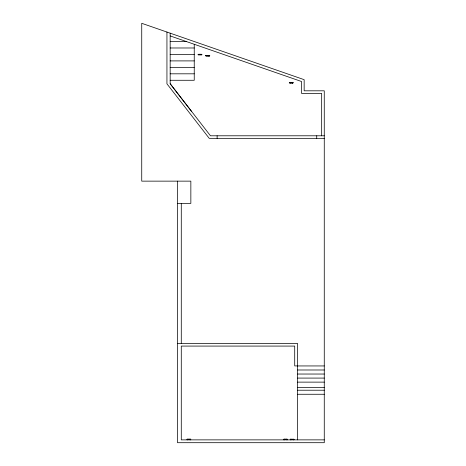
<?xml version="1.0" encoding="UTF-8"?>
<svg xmlns="http://www.w3.org/2000/svg" width="466" height="466" viewBox="0 0 466 466"><rect width="100%" height="100%" fill="white"/><g stroke="black" fill="none" stroke-linecap="round" stroke-linejoin="round"><path stroke-width="0.7" d="M186.918 439.246L190.879 439.246M283.573 439.246L287.539 439.246M290.137 439.246L294.145 439.502M197.963 54.301L201.982 54.301M170.166 41.526L186.318 41.526M170.166 47.981L194.24 47.981M170.166 54.44L194.24 54.44M209.776 55.64L205.698 55.64L209.717 55.64M205.727 55.67L209.741 55.67M170.166 60.9L194.24 60.9M170.166 67.36L194.24 67.36M170.166 73.814L194.24 73.814M170.166 80.274L194.24 80.274L194.24 44.276M289.264 82.738L293.271 82.482M291.996 82.965L292.194 82.459M324.266 135.792L210.469 135.792L170.166 83.734L170.166 33.168M324.266 138.338L209.222 138.338L166.939 83.822L166.939 32.049M177.511 203.374L190.85 203.374L190.85 181.14L141.734 181.14L141.734 23.3L304.158 79.674L304.158 90.812L324.266 90.812L324.266 442.7L177.511 442.7L177.511 181.14M177.511 343.535L297.646 343.535L297.646 439.869M297.646 365.909L294.71 365.909L294.71 346.081L181.28 346.081L181.28 439.869L324.266 439.869M297.646 365.944L324.266 365.944M297.646 369.992L324.266 369.992M297.646 374.035L324.266 374.035M297.646 378.083L324.266 378.083M297.646 382.126L324.266 382.126M297.646 387.351L324.266 387.351M297.646 390.217L324.266 390.217M297.646 394.265L324.266 394.265M170.166 35.917L301.56 81.521L301.56 93.41L321.668 93.41L321.668 135.792M170.166 83.734L191.538 111.38M316.729 135.792L316.729 138.338M293.848 439.275L293.848 439.869M293.621 439.217L293.621 439.723M293.423 439.217L293.423 439.723M293.312 439.217L293.312 439.782M293.143 439.217L293.143 439.782M293.015 82.511L293.015 83.105L289.561 83.105L289.561 82.511M293.027 439.217L293.027 439.723M292.788 82.459L292.59 82.965L292.59 82.459M292.829 439.217L292.829 439.723M292.491 439.217L292.176 439.217M292.479 82.459L292.304 83.024L292.304 82.459M291.996 82.459L292.071 83.105M292.065 439.217L291.751 439.217M291.658 82.459L291.343 82.459M291.413 439.217L291.413 439.723M291.233 82.459L290.918 82.459M291.215 439.217L291.215 439.723M291.099 439.217L291.099 439.782M290.93 439.217L290.93 439.782M290.819 439.217L290.819 439.723M290.58 82.459L290.382 82.965L290.382 82.459M290.621 439.217L290.621 439.723M290.394 439.275L290.394 439.869M290.266 82.459L290.266 83.024L290.097 82.459M289.986 82.459L289.986 82.965L289.788 82.459M287.283 439.275L287.283 439.869M287.056 439.217L287.056 439.723L286.858 439.217M286.741 439.217L286.741 439.782M286.573 439.217L286.573 439.782M286.462 439.217L286.462 439.723M286.264 439.217L286.264 439.723M285.92 439.217L285.611 439.217M285.501 439.217L285.186 439.217M284.848 439.217L284.848 439.723M284.65 439.217L284.65 439.723M284.534 439.217L284.534 439.782M284.365 439.217L284.365 439.782M284.254 439.217L284.254 439.723M284.056 439.217L284.056 439.723M283.829 439.275L283.829 439.869M217.121 135.792L217.121 138.338M209.385 55.611L209.461 56.264L206.007 56.264L206.007 55.67M209.234 55.611L209.036 56.124L209.036 55.611M208.104 55.611L207.364 55.611M201.731 54.33L201.731 54.924L198.271 54.924L198.271 54.33M200.368 54.272L200.06 54.272M199.943 54.272L199.634 54.272M190.547 439.217L190.629 439.869M190.402 439.217L190.402 439.723M190.204 439.217L190.204 439.723M190.087 439.217L190.087 439.782M189.918 439.217L189.918 439.782M189.808 439.217L189.808 439.723M189.61 439.217L189.61 439.723M189.266 439.217L188.957 439.217M188.841 439.217L188.532 439.217M188.188 439.217L188.188 439.723M187.99 439.217L187.99 439.723M187.88 439.217L187.88 439.782M187.711 439.217L187.711 439.782M187.594 439.217L187.594 439.723L187.396 439.217M187.169 439.275L187.169 439.869M181.28 203.374L181.28 343.535"/></g></svg>
